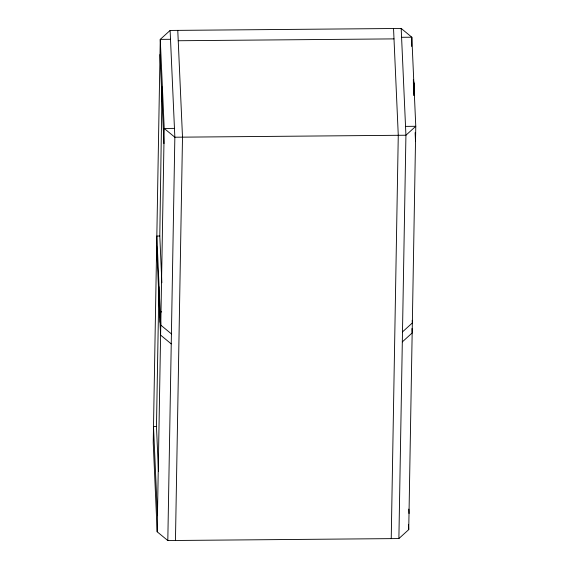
<?xml version="1.0" encoding="UTF-8"?>
<svg xmlns="http://www.w3.org/2000/svg" width="569" height="569" viewBox="0 0 569 569"><rect width="100%" height="100%" fill="white"/><g stroke="black" fill="none" stroke-linecap="round" stroke-linejoin="round"><path stroke-width="0.85" d="M161.959 91.004C161.888 94.105 161.838 85.201 161.852 91.737M162.208 90.699L162.257 91.822L162.193 90.122M413.464 84.056L413.428 82.74L413.784 84.048M162.009 95.891L162.016 99.291L161.959 97.413C162.058 101.495 161.945 91.894 162.058 96.638L162.329 95.108L162.421 101.453L162.471 98.017L162.151 98.494M162.4 96.51L162.321 98.665L162.215 96.417M161.831 91.282L161.639 86.374L162.058 93.167L162.016 91.268M161.909 89.475L161.923 90.478M162.03 88.693L162.037 88.216M162.193 92.27L162.172 89.191L162.208 90.073M413.386 81.73L413.699 81.225L413.663 85.236L413.649 84.07M413.955 87.47L413.948 85.514M414.068 89.966L414.068 89.525M161.895 90.699L162.186 91.111L162.179 89.532L161.774 95.336L162.165 95.884L162.158 90.307M161.781 90.229L161.788 89.753L162.065 92.285M162.101 90.222L162.101 89.746L162.122 90.663M413.599 82.235L413.599 83.92L413.314 79.717M161.703 91.275L161.71 92.406M162.051 99.006L162.101 101.453L162.137 100.998M162.364 98.999L162.265 98.145M413.969 90.414L414.019 92.384L413.997 87.989M161.681 90.663L161.703 92.754M161.945 90.464L162.186 89.682L161.674 89.191L162.065 88.913M161.703 88.536L162.03 88.046M161.916 96.908L162.279 94.219M162.087 97.029L162.115 100.635M162.186 91.111L161.831 90.777L162.179 91.474M158.459 471.552L156.468 426.572L158.907 286.726M161.866 282.757L159.789 236.021L161.945 93.764M162.4 97.029L162.428 100.628M160.038 322.267L160.195 311.89L161.674 311.876M157.172 531.795L164.213 128.466L160.266 39.375L170.117 30.442L401.188 28.45L411.828 37.205L415.775 126.29L408.734 529.625L398.883 538.559L167.812 540.55L157.172 531.795L153.225 442.71L160.266 39.375L170.508 39.289M167.812 540.55L174.847 137.221L170.117 30.442M175.458 540.486L182.5 137.157L177.77 30.377M391.23 538.623L398.272 135.294L393.542 28.514M398.883 538.559L405.925 135.23L401.188 28.45M411.664 46.48L411.828 37.205L401.586 37.298M413.379 83.515L413.386 81.225M413.748 82.733L413.428 82.292L413.485 83.949M413.948 89.596L413.983 87.669M414.125 95.464L414.09 91.958L413.805 95.471M161.895 92.79L161.873 91.78L162.208 92.783M414.054 92.42L414.019 92.939L413.962 91.154M162.115 94.667L162.058 95.094M161.639 86.374L161.902 89.667M162.265 90.457L162.25 89.746M161.774 94.639L162.129 95.179L162.087 94.639M162.101 97.47L162.087 96.51L162.421 97.463M162.165 89.539L162.25 91.467L162.215 91.047M161.923 93.408L162.236 92.754L162.307 95.03L161.774 95.336M161.973 94.518L161.987 95.03L161.916 92.754M162.243 93.408L162.236 92.754M162.009 95.848L162.058 96.63M161.937 91.474L161.632 88.664M414.097 90.229L413.812 92.825M413.983 85.805L413.983 86.915M161.873 90.805L161.845 90.307M402.489 331.891L412.347 322.957L412.226 320.311M402.319 341.891L412.169 332.95L411.977 328.548M178.225 40.74L393.997 38.884M413.67 84.738L413.983 85.229L413.748 82.285M161.639 88.323L161.987 89.674L161.674 89.191M413.791 90.386L413.834 91.808M413.862 92.071L414.097 92.541M162.001 94.667L162.307 95.03M162.073 96.154C162.265 98.081 161.418 93.103 161.873 91.78M162.272 97.413L162.087 96.51M161.952 98.153L162.336 98.138L162.3 96.367M174.455 128.374L164.213 128.466L174.847 137.221L405.925 135.23L415.775 126.29L405.533 126.382M159.789 236.021L156.831 236.043L160.778 325.127L171.418 333.889M156.468 426.572L153.502 426.594L157.457 515.678M171.241 343.882L160.607 335.127L156.653 246.043M161.71 92.797L161.745 93.167L161.717 88.223M415.121 132.641L415.512 141.461M408.819 509.099L409.019 513.508M408.499 524.326L408.734 529.625M162.129 95.179L162.165 95.884M162.151 98.024L162.186 98.729M159.996 54.546L163.95 143.63M413.649 83.799L413.663 84.212M413.976 84.546L413.94 83.508L413.983 84.461M159.917 313.106L160.031 316.99L159.974 311.563L159.917 313.106M162.329 95.884L162.329 95.848"/></g></svg>
